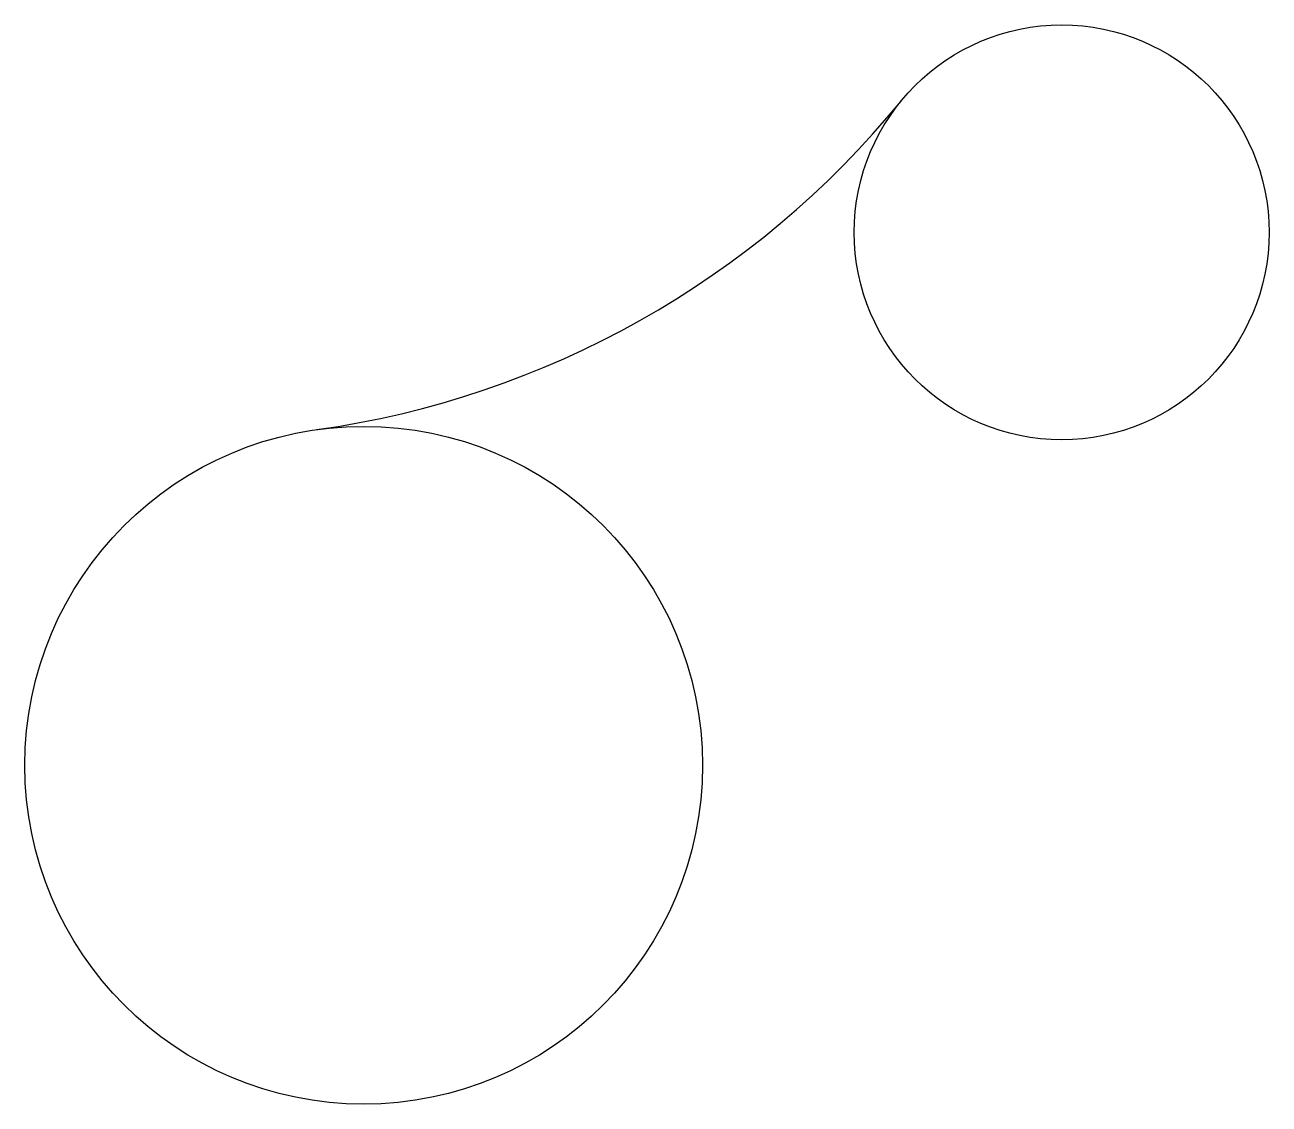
# Model space of a CAD drawing. Header units: inches. Extents: x 35.4 to 103, y 60.9 to 119.6.
import ezdxf

# ---------------------------------------------------------------- set-up
doc = ezdxf.new("R2010")
doc.units = ezdxf.units.IN
doc.header["$MEASUREMENT"] = 0

msp = doc.modelspace()

# ---------------------------------------------------------------- linework, layer by layer
for centre, radius in [((91.759, 108.28), 11.278), ((53.807, 79.312), 18.421)]:
    msp.add_circle(centre, radius)
msp.add_arc((44.324, 147.072), 50, 277.96716, 320.7244)

doc.saveas('drawing.dxf')
